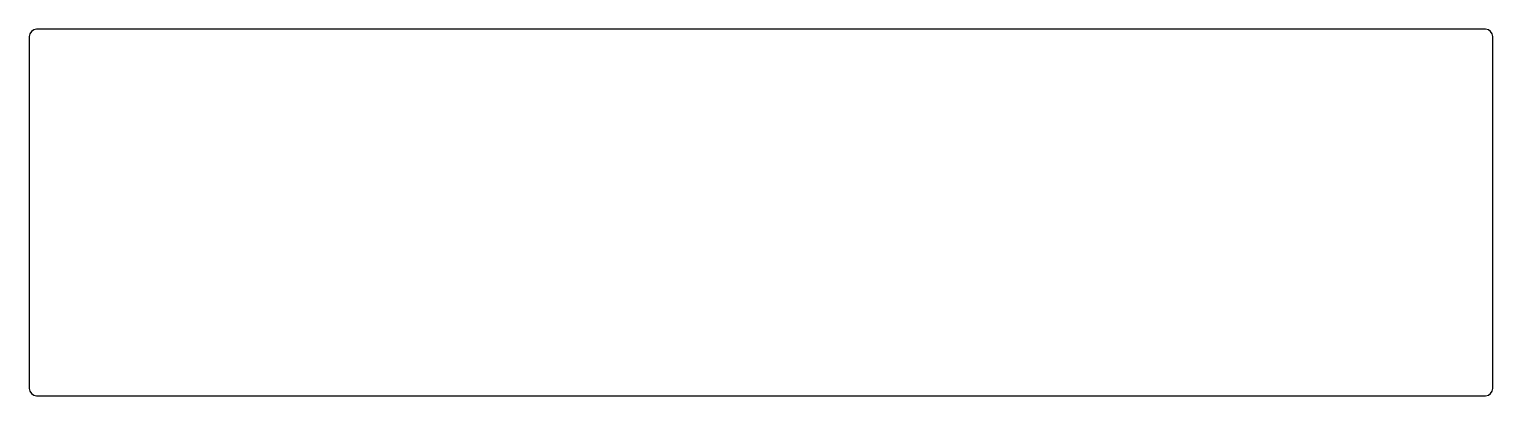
# Model space of a CAD drawing. Extents: x -20.8 to 30, y 13.8 to 26.5.
import ezdxf

# ---------------------------------------------------------------- set-up
doc = ezdxf.new("R2010")
doc.units = 0
doc.layers.get('0').update_dxf_attribs({"linetype": 'CONTINUOUS'})

msp = doc.modelspace()

# ---------------------------------------------------------------- linework, layer by layer
at = {"linetype": 'CONTINUOUS'}
for p, q in [((29.709, 26.479), (-20.591, 26.479)), ((-20.841, 26.229), (-20.841, 14.029)), ((29.959, 14.029), (29.959, 26.229)), ((-20.591, 13.779), (29.709, 13.779))]:
    msp.add_line(p, q, dxfattribs=at)
for centre, start, end in [((-20.591, 26.229), 90, 180), ((29.709, 26.229), 0, 90), ((-20.591, 14.029), 180, 270), ((29.709, 14.029), 270, 0)]:
    msp.add_arc(centre, 0.25, start, end, dxfattribs=at)

doc.saveas('drawing.dxf')
